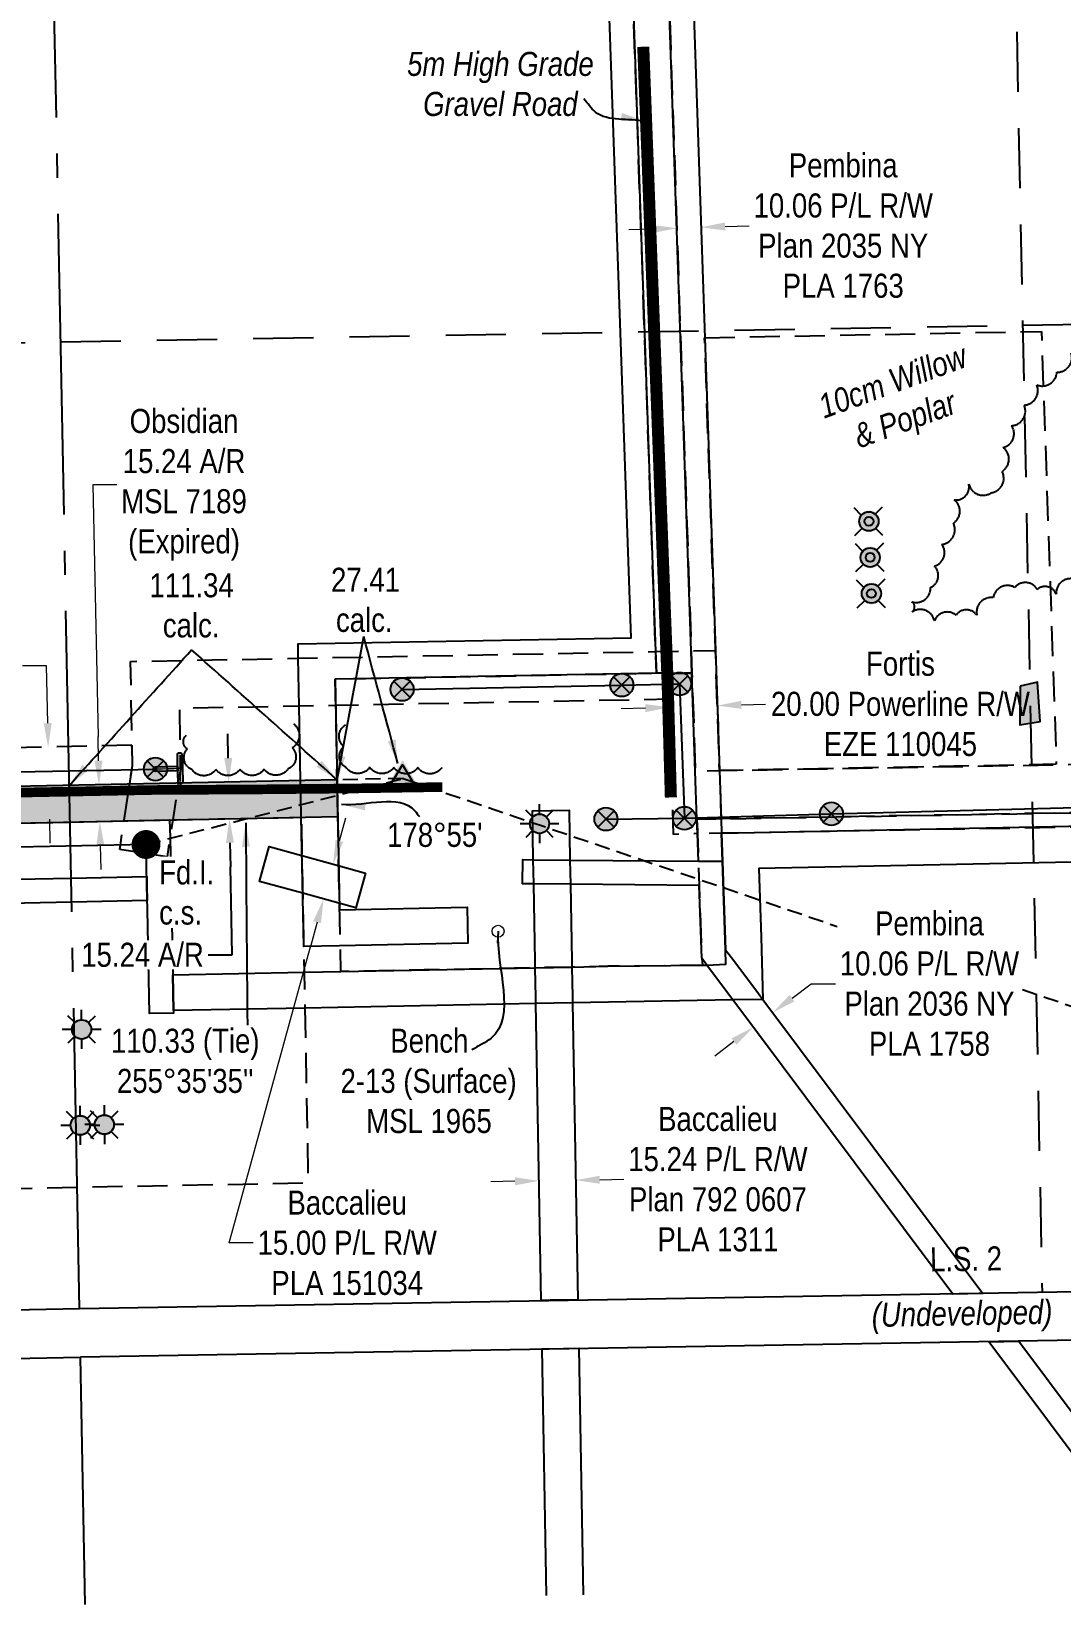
# Model space of a CAD drawing. Extents: x 588922 to 592870, y 5907287 to 5910216.
# Drawn here: x 591746 to 592174, y 5907400 to 5908053 of the extents above; entities that cross this region are included whole.
import ezdxf
from ezdxf.enums import TextEntityAlignment as Align

# ---------------------------------------------------------------- set-up
doc = ezdxf.new("R2010")
doc.units = 0
doc.header["$LTSCALE"] = 5
doc.header["$PDSIZE"] = 0.5
for name, pattern in [('0', [1, 1, 0]), ('foc-ACCESSROAD', [3.75, 2.5, -1.25]), ('foc-FLOWLINE', [3.75, 2.5, -1.25]), ('foc-LSD', [8, 5, -3]), ('foc-QUARTERLINE', [33, 25, -3, 2, -3]), ('foc-TIELINE', [1.875, 1.25, -0.625]), ('foc-TRAV', [1.875, 1.25, -0.625]), ('POWERLINE5', [7.8, 2.4, -0.6, 0.6, -0.6, 0.6, -0.6, 2.4])]:
    doc.linetypes.add(name, pattern=pattern)
doc.layers.get('Defpoints').update_dxf_attribs({"color": 9})
for name, color, linetype, lineweight in [('AS-GENERAL', 48, 'Continuous', 18), ('C-AR-T', 13, 'Continuous', 9), ('C-RW-T', 13, 'Continuous', 9), ('F-EZE-T', 190, 'Continuous', 9), ('F-RW-T', 190, 'Continuous', 9), ('F-WS-T', 190, 'Continuous', 9), ('T-TEXT', 48, 'Continuous', 18)]:
    doc.layers.add(name, color=color, linetype=linetype, lineweight=lineweight)
for name, color, linetype in [('AS-POWER', 104, 'foc-POWER'), ('AS-POWER-EXISTING', 72, 'POWERLINE5'), ('AS-POWER-EXISTING-ANC', 72, 'Continuous'), ('AS-ROADS', 254, 'Continuous'), ('AS-UNDERLAY-H', 141, 'Continuous'), ('C-AR', 13, 'foc-ACCESSROAD'), ('C-RW', 13, 'Continuous'), ('C-WS', 13, 'foc-ACCESSROAD'), ('C-WS-S', 8, 'Continuous'), ('F-EZE', 190, 'foc-FLOWLINE'), ('F-RW', 190, 'Continuous'), ('F-WS', 190, 'foc-ACCESSROAD'), ('F-WS-S', 8, 'Continuous'), ('L-BD', 7, 'Continuous'), ('L-MON', 1, 'Continuous'), ('L-QSEC', 8, 'foc-QUARTERLINE'), ('L-SEC', 7, 'Continuous'), ('L-SECTION-LSD', 7, 'foc-LSD'), ('L-TIE', 7, 'foc-TIELINE'), ('P-PROPOSED', 10, 'Continuous'), ('P-PROPOSED-H', 21, 'Continuous'), ('P-TRAV', 4, 'foc-TRAV'), ('P-TXT', 4, 'Continuous'), ('T-BUSH', 110, '0'), ('T-BUSH-T', 110, 'Continuous')]:
    doc.layers.add(name, color=color, linetype=linetype)
doc.styles.add('100L', font='ARIALN.TTF', dxfattribs={"height": 11})
doc.styles.add('175L', font='ARIALN.TTF', dxfattribs={"height": 20})
doc.styles.add('80CG', font='ARIALN.TTF', dxfattribs={"height": 10})
doc.styles.add('80L', font='ARIALN.TTF', dxfattribs={"height": 10})
doc.styles.add('80LS', font='ARIALNI.TTF', dxfattribs={"height": 10})
doc.styles.add('foc-LtypeFont', font='ARIALN.TTF', dxfattribs={"height": 7.35})
doc.linetypes.add('foc-POWER', pattern='A,6,-1,["P",foc-LtypeFont,S=0.2,R=0,X=-0.625,Y=-0.75],-1.24,4', length=12.24)
doc.dimstyles.new('Compass 5 000', dxfattribs={"dimscale": 5, "dimtxt": 9, "dimasz": 2, "dimexe": 0.2, "dimexo": 0.0625, "dimgap": 0.5, "dimtad": 0, "dimtih": 1, "dimtoh": 1, "dimzin": 0, "dimdsep": 46, "dimtxsty": '80CG', "dimcen": 0.1, "dimse1": 1, "dimse2": 1, "dimclrd": 256, "dimclrt": 256, "dimaunit": 1, "dimadec": 4, "dimazin": 0, "dimtfac": 0.06, "dimtofl": 0, "dimtmove": 0, "dimatfit": 1, "dimfxl": 0.2, "dimtolj": 1, "dimtzin": 0, "dimlwd": -1, "dimarcsym": 0})

# ---------------------------------------------------------------- blocks, each defined once
blk = doc.blocks.new('POWERPOLE')
h = blk.add_hatch(color=255)
edge = h.paths.add_edge_path()
edge.add_arc((0, 0), 0.96, 0, 360)
at = {"linetype": 'Continuous'}
for p, q in [((0.68, -0.68), (-0.68, 0.68)), ((-0.68, -0.68), (0.68, 0.68))]:
    blk.add_line(p, q, dxfattribs=at)
blk.add_circle((0, 0), 0.96, dxfattribs=at)
blk = doc.blocks.new('*D47')
at = {"layer": 'C-AR-T', "transparency": 16777216}
for p, q in [((591781.94, 5907864.88), (591771.94, 5907864.88)), ((591771.94, 5907864.88), (591774.13, 5907760.26)), ((591774.34, 5907750.27), (591774.13, 5907760.26)), ((591775.07, 5907715.03), (591775.28, 5907705.03))]:
    blk.add_line(p, q, dxfattribs=at)
for points in [[(591776, 5907750.3), (591772.67, 5907750.23), (591774.55, 5907740.27)], [(591776.74, 5907715.06), (591773.41, 5907714.99), (591774.87, 5907725.02)]]:
    blk.add_solid(points, dxfattribs=at)
at = {"layer": 'Defpoints', "color": 0, "transparency": 16777216}
for p in [(591774.55, 5907740.27), (591838.19, 5907741.6), (591838.51, 5907726.36)]:
    blk.add_point(p, dxfattribs=at)
at = {"layer": 'C-AR-T', "transparency": 16777216, "insert": (591809.86, 5907864.88), "char_height": 10, "attachment_point": 5, "style": '80CG'}
blk.add_mtext('\\A1;Obsidian\\P15.24 A/R\\PMSL 7189\\P(Expired)', dxfattribs=at)
blk = doc.blocks.new('*D50')
at = {"layer": 'C-RW-T', "transparency": 16777216}
for p, q in [((591975.58, 5908088.38), (591965.59, 5908088.02)), ((592005.63, 5908089.43), (592015.62, 5908089.79))]:
    blk.add_line(p, q, dxfattribs=at)
for points in [[(592005.57, 5908091.1), (592005.68, 5908087.77), (591995.63, 5908089.08)], [(591975.52, 5908090.04), (591975.64, 5908086.71), (591985.57, 5908088.73)]]:
    blk.add_solid(points, dxfattribs=at)
at = {"layer": 'Defpoints', "color": 0, "transparency": 16777216}
for p in [(591985.57, 5908088.73), (591986.61, 5908059.17), (591996.67, 5908059.52)]:
    blk.add_point(p, dxfattribs=at)
at = {"layer": 'C-RW-T', "transparency": 16777216, "insert": (591926.5, 5908088.02), "char_height": 10, "attachment_point": 5, "style": '80CG'}
blk.add_mtext('\\A1;Obsidian\\P10.00 P/L R/W\\PPLA 100522', dxfattribs=at)
blk = doc.blocks.new('*D55')
at = {"layer": 'Defpoints', "color": 0, "transparency": 16777216}
for p in [(592031.44, 5907773.12), (592011.7, 5907767.32), (592031.61, 5907768)]:
    blk.add_point(p, dxfattribs=at)
at = {"layer": 'F-EZE-T', "transparency": 16777216}
for p, q in [((592001.53, 5907772.1), (591991.53, 5907771.75)), ((592041.43, 5907773.47), (592051.42, 5907773.81))]:
    blk.add_line(p, q, dxfattribs=at)
for points in [[(592001.47, 5907773.76), (592001.58, 5907770.43), (592011.52, 5907772.44)], [(592041.37, 5907775.13), (592041.49, 5907771.8), (592031.44, 5907773.12)]]:
    blk.add_solid(points, dxfattribs=at)
at = {"layer": 'F-EZE-T', "transparency": 16777216, "insert": (592107.51, 5907773.81), "char_height": 10, "attachment_point": 5, "style": '80CG'}
blk.add_mtext('\\A1;Fortis\\P20.00 Powerline R/W\\PEZE 110045', dxfattribs=at)
blk = doc.blocks.new('*D56')
at = {"layer": 'Defpoints', "color": 0, "transparency": 16777216}
for p in [(591635.1, 5907753.65), (591753.4, 5907755.85), (591635.47, 5907733.74)]:
    blk.add_point(p, dxfattribs=at)
at = {"layer": 'F-EZE-T', "transparency": 16777216}
for p, q in [((591752.77, 5907789.69), (591742.77, 5907789.69)), ((591753.22, 5907765.84), (591752.77, 5907789.69)), ((591753.96, 5907725.94), (591754.14, 5907715.94))]:
    blk.add_line(p, q, dxfattribs=at)
for points in [[(591754.88, 5907765.88), (591751.55, 5907765.81), (591753.4, 5907755.85)], [(591755.62, 5907725.97), (591752.29, 5907725.91), (591753.77, 5907735.94)]]:
    blk.add_solid(points, dxfattribs=at)
at = {"layer": 'F-EZE-T', "transparency": 16777216, "insert": (591686.69, 5907789.69), "char_height": 10, "attachment_point": 5, "style": '80CG'}
blk.add_mtext('\\A1;Fortis\\P20.00 Powerline R/W\\PEZE 110102', dxfattribs=at)
blk = doc.blocks.new('*D60')
at = {"layer": 'Defpoints', "color": 0, "transparency": 16777216}
for p in [(591956.8, 5907606.63), (591972.03, 5907606.91), (591972.59, 5907575.99)]:
    blk.add_point(p, dxfattribs=at)
at = {"layer": 'F-RW-T', "transparency": 16777216}
for p, q in [((591947.37, 5907575.53), (591937.37, 5907575.34)), ((591982.59, 5907576.17), (591992.59, 5907576.35))]:
    blk.add_line(p, q, dxfattribs=at)
for points in [[(591947.33, 5907577.19), (591947.4, 5907573.86), (591957.36, 5907575.71)], [(591982.56, 5907577.84), (591982.62, 5907574.5), (591972.59, 5907575.99)]]:
    blk.add_solid(points, dxfattribs=at)
at = {"layer": 'F-RW-T', "transparency": 16777216, "insert": (592031.67, 5907576.35), "char_height": 10, "attachment_point": 5, "style": '80CG'}
blk.add_mtext('\\A1;Baccalieu\\P15.24 P/L R/W\\PPlan 792 0607\\PPLA 1311', dxfattribs=at)
blk = doc.blocks.new('*D61')
at = {"layer": 'Defpoints', "color": 0, "transparency": 16777216}
for p in [(592054.47, 5907645.63), (592057.04, 5907642.2), (592048.94, 5907636.13)]:
    blk.add_point(p, dxfattribs=at)
at = {"layer": 'F-RW-T', "transparency": 16777216}
for p, q in [((592062.48, 5907651.62), (592070.48, 5907657.62)), ((592070.48, 5907657.62), (592080.48, 5907657.62)), ((592038.36, 5907633.57), (592030.36, 5907627.58))]:
    blk.add_line(p, q, dxfattribs=at)
for points in [[(592061.48, 5907652.96), (592063.47, 5907650.29), (592054.47, 5907645.63)], [(592037.36, 5907634.9), (592039.36, 5907632.24), (592046.37, 5907639.56)]]:
    blk.add_solid(points, dxfattribs=at)
at = {"layer": 'F-RW-T', "transparency": 16777216, "insert": (592119.57, 5907657.62), "char_height": 10, "attachment_point": 5, "style": '80CG', "bg_fill": 3, "box_fill_scale": 1.1, "bg_fill_color": 256, "bg_fill_true_color": 13158600, "bg_fill_transparency": 0}
blk.add_mtext('\\A1;Pembina\\P10.06 P/L R/W\\PPlan 2036 NY\\PPLA 1758', dxfattribs=at)
blk = doc.blocks.new('*D62')
at = {"layer": 'Defpoints', "color": 0, "transparency": 16777216}
for p in [(592024.66, 5907971.83), (592017.57, 5907885.31), (592027.63, 5907885.65)]:
    blk.add_point(p, dxfattribs=at)
at = {"layer": 'F-RW-T', "transparency": 16777216}
for p, q in [((592004.61, 5907971.14), (591994.62, 5907970.79)), ((592034.66, 5907972.17), (592044.65, 5907972.51))]:
    blk.add_line(p, q, dxfattribs=at)
for points in [[(592034.6, 5907973.84), (592034.71, 5907970.51), (592024.66, 5907971.83)], [(592004.56, 5907972.8), (592004.67, 5907969.47), (592014.61, 5907971.48)]]:
    blk.add_solid(points, dxfattribs=at)
at = {"layer": 'F-RW-T', "transparency": 16777216, "insert": (592083.74, 5907972.51), "char_height": 10, "attachment_point": 5, "style": '80CG'}
blk.add_mtext('\\A1;Pembina\\P10.06 P/L R/W\\PPlan 2035 NY\\PPLA 1763', dxfattribs=at)
blk = doc.blocks.new('*D69')
at = {"layer": 'Defpoints', "color": 0, "transparency": 16777216}
for p in [(591874.2, 5907706.61), (591867.82, 5907692.82), (591870.23, 5907692.15)]:
    blk.add_point(p, dxfattribs=at)
at = {"layer": 'F-RW-T', "transparency": 16777216}
for p, q in [((591874.44, 5907716.91), (591877.08, 5907726.55)), ((591865.17, 5907683.17), (591862.52, 5907673.53)), ((591828.56, 5907549.93), (591862.52, 5907673.53)), ((591838.56, 5907549.93), (591828.56, 5907549.93))]:
    blk.add_line(p, q, dxfattribs=at)
for points in [[(591872.83, 5907717.35), (591876.04, 5907716.47), (591871.79, 5907707.27)], [(591863.56, 5907683.61), (591866.77, 5907682.73), (591867.82, 5907692.82)]]:
    blk.add_solid(points, dxfattribs=at)
at = {"layer": 'F-RW-T', "transparency": 16777216, "insert": (591877.65, 5907549.93), "char_height": 10, "attachment_point": 5, "style": '80CG'}
blk.add_mtext('\\A1;Baccalieu\\P15.00 P/L R/W\\PPLA 151034', dxfattribs=at)
blk = doc.blocks.new('GAS')
h = blk.add_hatch(color=255)
h.dxf.hatch_style = 1
edge = h.paths.add_edge_path()
edge.add_arc((0, 0), 0.9, 0, 360)
for p, q in [((0, 0.81), (0, 1.62)), ((-0.81, 0), (-1.62, 0)), ((-0.57, 0.57), (-1.14, 1.14)), ((0.57, 0.57), (1.14, 1.14)), ((1.62, 0), (0.81, 0)), ((-0.57, -0.57), (-1.14, -1.14)), ((0, -0.81), (0, -1.62)), ((1.14, -1.14), (0.57, -0.57))]:
    blk.add_line(p, q)
blk.add_circle((0, 0), 0.8)
blk = doc.blocks.new('WC2')
at = {"layer": 'L-MON'}
h = blk.add_hatch(color=255, dxfattribs=at)
h.dxf.hatch_style = 1
edge = h.paths.add_edge_path()
edge.add_arc((0, 0), 0.9, 0, 360)
at = {"layer": 'L-MON', "color": 8, "flags": 128}
for points in [[(-0.62, 0.5), (-1.23, 1.12)], [(0.52, 0.61), (1.13, 1.21)], [(-1.18, -1.18), (-0.56, -0.57)], [(1.16, -1.18), (0.56, -0.57)]]:
    blk.add_lwpolyline(points, dxfattribs=at)
at = {"layer": 'L-MON', "color": 8}
for radius in [0.8, 0.373]:
    blk.add_circle((0, 0), radius, dxfattribs=at)
blk = doc.blocks.new('fdia')
at = {"color": 255, "const_width": 1}
blk.add_lwpolyline([(-0.5, 0, 1), (0.5, 0, 1)], format="xyb", close=True, dxfattribs=at)
blk = doc.blocks.new('Fdiaa')
blk.add_blockref('fdia', (0, 0))
blk = doc.blocks.new('fdib')
at = {"color": 1, "const_width": 1.6}
blk.add_lwpolyline([(-0.4, 0, 1), (0.4, 0, 1)], format="xyb", close=True, dxfattribs=at)
at = {"color": 1}
blk.add_circle((0, 0), 0.8, dxfattribs=at)
blk = doc.blocks.new('Fdibb')
blk.add_blockref('fdib', (0, 0))
blk = doc.blocks.new('fdicc')
for name in ['Fdibb', 'Fdiaa']:
    blk.add_blockref(name, (0, 0))
blk = doc.blocks.new('FDI')
blk.add_blockref('fdicc', (0, 0))
blk = doc.blocks.new('TRIA')
blk.add_hatch(color=255).paths.add_polyline_path([(-0.04, 1.52), (-1.47, -0.87), (1.39, -0.87)])
blk = doc.blocks.new('TRIAA')
blk.add_blockref('TRIA', (0, 0))
blk = doc.blocks.new('TRIB')
at = {"color": 1}
blk.add_lwpolyline([(-1.12, -0.67), (-0.04, 1.13), (1.04, -0.67)], close=True, dxfattribs=at)
blk = doc.blocks.new('TRIBB')
blk.add_blockref('TRIB', (0, 0))
blk = doc.blocks.new('TRICC')
for name in ['TRIAA', 'TRIBB']:
    blk.add_blockref(name, (0, 0))
blk = doc.blocks.new('plspike')
blk.add_blockref('TRICC', (0, 0))
blk = doc.blocks.new('*U71')
h = blk.add_hatch(color=255)
h.dxf.hatch_style = 1
edge = h.paths.add_edge_path()
edge.add_arc((-2.05, -0.06), 0.2, 91.7005, 271.7005, ccw=False)
edge.add_line((-2.05, 0.14), (-0.21, 0.19))
edge.add_line((-0.21, 0.19), (-0.19, -0.21))
edge.add_line((-0.19, -0.21), (-2.04, -0.26))
h = blk.add_hatch(color=255)
h.dxf.hatch_style = 1
edge = h.paths.add_edge_path()
edge.add_arc((0.03, -1.1), 0.2, -178.2995, 1.7005, ccw=False)
edge.add_line((-0.17, -1.11), (-0.21, 0.19))
edge.add_line((-0.21, 0.19), (-0.23, 1.09))
edge.add_arc((-0.03, 1.1), 0.2, 1.7005, 181.7005, ccw=False)
edge.add_line((0.17, 1.11), (0.23, -1.09))
at = {"color": 255, "flags": 128}
blk.add_lwpolyline([(-2.04, -0.26, -1), (-2.05, 0.14), (-0.21, 0.19), (-0.19, -0.21)], format="xyb", close=True, dxfattribs=at)
at = {"color": 72, "const_width": 0.1, "flags": 128}
for points in [[(-2.05, -0.06), (0, 0)], [(0.03, -1.1), (-0.03, 1.1)]]:
    blk.add_lwpolyline(points, dxfattribs=at)
at = {"color": 255}
blk.add_lwpolyline([(0.23, -1.09, -1), (-0.17, -1.11), (-0.21, 0.19), (-0.23, 1.09, -1), (0.17, 1.11)], format="xyb", close=True, dxfattribs=at)
blk = doc.blocks.new('*D85')
at = {"layer": 'Defpoints', "color": 0, "transparency": 16777216}
for p in [(591827.14, 5907741.36), (591828.42, 5907741.38), (591827.46, 5907726.13)]:
    blk.add_point(p, dxfattribs=at)
at = {"layer": 'P-TXT', "transparency": 16777216}
for p, q in [((591828.22, 5907751.38), (591828.01, 5907761.38)), ((591828.95, 5907716.16), (591829.15, 5907706.16)), ((591829.91, 5907669.56), (591829.15, 5907706.16)), ((591819.91, 5907669.56), (591829.91, 5907669.56))]:
    blk.add_line(p, q, dxfattribs=at)
for points in [[(591829.88, 5907751.42), (591826.55, 5907751.35), (591828.42, 5907741.38)], [(591830.61, 5907716.19), (591827.28, 5907716.12), (591828.74, 5907726.15)]]:
    blk.add_solid(points, dxfattribs=at)
at = {"layer": 'P-TXT', "transparency": 16777216, "insert": (591792.62, 5907669.56), "char_height": 10, "attachment_point": 5, "style": '80CG', "bg_fill": 3, "box_fill_scale": 1.1, "bg_fill_color": 256, "bg_fill_true_color": 13158600, "bg_fill_transparency": 0}
blk.add_mtext('\\A1;15.24 A/R', dxfattribs=at)

msp = doc.modelspace()

# ---------------------------------------------------------------- hatches: boundary and pattern name
at = {"layer": 'AS-UNDERLAY-H'}
h = msp.add_hatch(color=256, dxfattribs=at)
h.dxf.hatch_style = 1
h.paths.add_polyline_path([(592157.309, 5907781.165), (592157.141, 5907765.224), (592165.535, 5907766.566), (592164.528, 5907782.843)])
at = {"layer": 'P-PROPOSED-H'}
h = msp.add_hatch(color=256, dxfattribs=at)
h.dxf.hatch_style = 1
h.paths.add_polyline_path([(591216.374, 5907713.511), (591873.763, 5907727.084), (591873.477, 5907742.315), (591216.052, 5907728.752)])

# ---------------------------------------------------------------- linework, layer by layer
at = {"layer": 'AS-POWER', "flags": 128}
for points in [[(591900.433, 5907779.884), (591991.73, 5907781.669), (592015.767, 5907782.16), (592017.754, 5907726.345)], [(591217.345, 5907734.936), (591233.413, 5907735.289), (591307.442, 5907736.754), (591397.235, 5907738.6), (591497.177, 5907740.697), (591597.413, 5907742.704), (591697.804, 5907744.823), (591797.996, 5907746.762)], [(592017.754, 5907726.345), (592017.754, 5907726.345), (592078.845, 5907728.182), (592180.586, 5907730.785), (592276.393, 5907733.06), (592376.309, 5907735.732)], [(591985.171, 5907726.027), (592017.754, 5907726.345)]]:
    msp.add_lwpolyline(points, dxfattribs=at)
at = {"layer": 'AS-ROADS', "flags": 128}
for points, const_width in [([(592012.133, 5907734.994), (592010.799, 5907782.366), (592000.659, 5908046.858)], 4.998), ([(591200.264, 5907723.664), (591306.981, 5907726.722), (591357.322, 5907728.113), (591398.209, 5907729.417), (591438.164, 5907730.308), (591497.654, 5907731.912), (591540.029, 5907733.137), (591597.823, 5907734.43), (591640.403, 5907735.285), (591698.863, 5907736.381), (591738.883, 5907736.955), (591796.69, 5907738.083), (591840.167, 5907738.332), (591879.686, 5907738.727), (591917.179, 5907739.306)], 3.998)]:
    msp.add_lwpolyline(points, dxfattribs=dict(at, const_width=const_width))
at = {"layer": 'AS-UNDERLAY-H', "flags": 128}
msp.add_lwpolyline([(592157.309, 5907781.165), (592157.141, 5907765.224), (592165.535, 5907766.566), (592164.528, 5907782.843)], close=True, dxfattribs=at)
at = {"layer": 'C-AR', "flags": 128}
msp.add_lwpolyline([(592020.595, 5907795.861), (592020.909, 5907786.663), (592006.107, 5907786.627), (592005.797, 5907795.584), (591992.216, 5908188.064), (591969.773, 5908298.318), (591967.075, 5908311.572), (591966.277, 5908315.491), (591963.198, 5908330.616), (591963.045, 5908331.362), (591962.547, 5908333.811), (591961.621, 5908338.785), (591945.971, 5908422.784), (591961.14, 5908423.3), (591977.278, 5908336.683), (591978.306, 5908331.63), (591982.322, 5908311.902), (591984.357, 5908301.904), (591991.792, 5908265.383), (592007.172, 5908189.828), (592020.595, 5907795.861)], close=True, dxfattribs=at)
at = {"layer": 'C-RW'}
msp.add_lwpolyline([(591992.216, 5908188.064), (592005.797, 5907795.584), (592006.107, 5907786.627), (591872.693, 5907784.126), (591874.489, 5907688.371), (591927.514, 5907689.355), (591927.788, 5907674.443), (591874.408, 5907673.356), (591859.58, 5907673.054), (591858.585, 5907726.769), (591858.572, 5907727.442), (591858.299, 5907742.014), (591857.722, 5907772.891), (591857.349, 5907792.8), (591857.237, 5907798.785), (591995.616, 5907801.367), (591983.157, 5908157.872)], dxfattribs=at)
at = {"layer": 'C-WS', "flags": 128}
msp.add_lwpolyline([(592026.169, 5907925.98), (592166.1, 5907928.587), (592172.286, 5907748.752), (592032.356, 5907746.145)], close=True, dxfattribs=at)
at = {"layer": 'F-EZE', "flags": 128}
for points in [[(592030.658, 5907796.05), (592032.356, 5907746.145), (592032.998, 5907726.104), (592022.977, 5907725.96), (592023.181, 5907719.953), (592013.228, 5907719.632), (592011.417, 5907775.773), (591872.656, 5907773.171), (591857.722, 5907772.891), (591807.933, 5907771.957), (591808.358, 5907746.844), (591807.465, 5907740.964), (591805.142, 5907725.667), (591804.038, 5907718.402), (591802.819, 5907710.373), (591794.178, 5907711.676), (591783.128, 5907713.341), (591783.414, 5907715.22), (591784.937, 5907725.25), (591786.779, 5907737.369), (591787.26, 5907740.545), (591788.42, 5907748.179), (591788.266, 5907757.313), (591787.686, 5907791.494), (591857.349, 5907792.8), (592005.797, 5907795.584), (592020.595, 5907795.861), (592030.658, 5907796.05)], [(591788.19, 5907756.687), (591212.551, 5907744.802), (591192.475, 5907717.096), (591208.663, 5907705.366), (591222.905, 5907725.02), (591786.744, 5907736.662), (591788.42, 5907748.179)], [(592561.565, 5907732.862), (592561.643, 5907729.046), (592556.296, 5907728.956), (592537.591, 5907728.64), (592419.612, 5907726.648), (592418.131, 5907726.623), (592033.235, 5907720.123), (592023.181, 5907719.953), (592022.977, 5907725.96), (592032.998, 5907726.104), (592556.195, 5907735.05), (592561.519, 5907735.14), (592561.565, 5907732.862)]]:
    msp.add_lwpolyline(points, close=True, dxfattribs=at)
at = {"layer": 'F-RW'}
for points in [[(592009.074, 5908429.546), (592012.38, 5908332.231), (592013.05, 5908312.563), (592013.394, 5908302.473), (592013.905, 5908287.473), (592030.658, 5907796.05), (592032.356, 5907746.145), (592032.998, 5907726.104), (592033.235, 5907720.123), (592033.636, 5907708.383), (592023.571, 5907708.476), (592023.181, 5907719.953), (592022.977, 5907725.96), (592022.295, 5907745.971), (592020.909, 5907786.663), (592020.595, 5907795.861), (592007.172, 5908189.828), (592004.037, 5908281.853), (592003.346, 5908302.276), (592002.997, 5908312.346), (592002.326, 5908332.054), (591999.181, 5908424.595), (591999.019, 5908429.365)], [(591719.228, 5907723.894), (591762.607, 5907724.79), (591784.937, 5907725.25), (591803.889, 5907725.641), (591804.038, 5907718.402), (591805.216, 5907661.358), (591805.514, 5907646.457), (591805.545, 5907645.403), (591795.551, 5907645.199), (591794.66, 5907688.331), (591794.454, 5907698.324), (591794.062, 5907715.44), (591393.104, 5907707.162)], [(592418.376, 5907712.941), (592048.634, 5907705.423), (592049.704, 5907676.972), (592050.399, 5907651.076), (592037.892, 5907650.872), (591986.267, 5907649.915), (591971.267, 5907649.629), (591956.041, 5907649.34), (591860.059, 5907647.461), (591805.505, 5907646.457), (591805.216, 5907661.358), (591859.78, 5907662.358), (591874.971, 5907662.649), (591955.773, 5907664.248), (591971.002, 5907664.549), (591985.994, 5907664.846), (592025.228, 5907665.253), (592027.061, 5907665.348), (592034.989, 5907665.756), (592034.864, 5907671.754), (592033.636, 5907708.383), (592033.235, 5907720.123), (592418.108, 5907727.879)], [(591732.735, 5907700.881), (591763.043, 5907701.502), (591794.38, 5907702.144), (591794.458, 5907698.324), (591794.582, 5907692.15), (591763.23, 5907691.508), (591730.292, 5907690.833)], [(591960.498, 5907403.407), (591958.617, 5907505.945), (591961.219, 5907505.994), (591973.848, 5907506.234), (591975.729, 5907403.701)], [(592219.431, 5907408.403), (592144.274, 5907508.854), (592156.679, 5907509.065), (592231.856, 5907408.643)]]:
    msp.add_lwpolyline(points, dxfattribs=at)
for points in [[(591971.267, 5907649.629), (591973.485, 5907526.339), (591961.971, 5907526.12), (591959.752, 5907526.078), (591958.253, 5907526.049), (591956.041, 5907649.34), (591955.996, 5907651.852), (591955.773, 5907664.248), (591955.727, 5907666.839), (591955.148, 5907699.062), (591954.968, 5907709.115), (591954.603, 5907729.457), (591969.833, 5907729.747), (591970.206, 5907708.973), (591970.387, 5907698.921), (591970.957, 5907667.118), (591971.002, 5907664.549), (591971.217, 5907652.129), (591971.267, 5907649.629)], [(591885.26, 5907703.564), (591881.284, 5907689.107), (591874.195, 5907691.056), (591859.17, 5907695.189), (591841.271, 5907700.112), (591845.247, 5907714.569), (591858.864, 5907710.822), (591873.902, 5907706.68), (591885.26, 5907703.564)]]:
    msp.add_lwpolyline(points, close=True, dxfattribs=at)
at = {"layer": 'F-WS', "flags": 128}
for points in [[(592561.444, 5907738.864), (592561.519, 5907735.14), (592556.195, 5907735.05), (592032.998, 5907726.104), (592022.977, 5907725.96), (592023.181, 5907719.953), (592023.571, 5907708.476), (592023.912, 5907698.423), (592024.934, 5907668.191), (592025.228, 5907665.253), (591985.994, 5907664.846), (591971.002, 5907664.549), (591955.773, 5907664.248), (591874.971, 5907662.649), (591872.693, 5907784.126), (592006.107, 5907786.627), (592020.909, 5907786.663), (592022.295, 5907745.971), (592032.356, 5907746.145), (592555.863, 5907755.166), (592561.112, 5907755.256), (592561.444, 5907738.864)], [(591860.057, 5907647.582), (591861.418, 5907574.74), (591765.449, 5907572.952), (591722.054, 5907572.144), (591719.795, 5907693.456), (591719.555, 5907706.339), (591719.414, 5907713.901), (591719.228, 5907723.894), (591762.607, 5907724.79), (591784.937, 5907725.25), (591803.889, 5907725.641), (591805.142, 5907725.667), (591858.585, 5907726.769), (591859.58, 5907673.054), (591859.78, 5907662.386), (591860.057, 5907647.582)]]:
    msp.add_lwpolyline(points, close=True, dxfattribs=at)
at = {"layer": 'L-QSEC'}
for p, q in [((591766.443, 5907522.531), (591750.801, 5908326.083)), ((591768.742, 5907399.707), (591766.804, 5907502.427))]:
    msp.add_line(p, q, dxfattribs=at)
at = {"layer": 'L-SEC'}
for p, q in [((592566.336, 5907536.151), (591766.443, 5907522.531)), ((591766.443, 5907522.531), (590966.604, 5907508.176)), ((592566.678, 5907516.046), (591766.804, 5907502.427)), ((590966.968, 5907488.074), (591766.804, 5907502.427))]:
    msp.add_line(p, q, dxfattribs=at)
at = {"layer": 'L-SECTION-LSD'}
for p, q in [((592150.173, 5908333.001), (592166.389, 5907529.341)), ((592158.281, 5907931.171), (592557.941, 5907938.035)), ((591758.622, 5907924.307), (592158.29, 5907931.171)), ((591358.972, 5907917.259), (591758.622, 5907924.307))]:
    msp.add_line(p, q, dxfattribs=at)
at = {"layer": 'L-TIE', "flags": 128}
msp.add_lwpolyline([(591794.062, 5907715.44), (591900.871, 5907742.878)], dxfattribs=at)
at = {"layer": 'P-PROPOSED'}
msp.add_lwpolyline([(591216.374, 5907713.511), (591873.763, 5907727.084), (591873.477, 5907742.315), (591216.052, 5907728.752)], close=True, dxfattribs=at)
at = {"layer": 'P-TRAV', "flags": 128}
msp.add_lwpolyline([(591900.871, 5907742.88), (591873.477, 5907742.315)], dxfattribs=at)
at = {"layer": 'T-BUSH', "flags": 128}
for points in [[(592308.279, 5907765.797, 0.5205671), (592300.068, 5907771.496, 0.5205671), (592300.272, 5907780.278, 0.5205671), (592302.861, 5907789.933, 0.5205671), (592300.559, 5907799.623, 0.5205671), (592295.101, 5907807.246, 0.5205671), (592286.933, 5907813.008, 0.5205671), (592277.824, 5907816.595, 0.5205671), (592268.583, 5907814.492, 0.5205671), (592259.948, 5907816.745, 0.5205671), (592251.438, 5907821.987, 0.5205671), (592243.104, 5907827.494, 0.5205671), (592234.685, 5907832.734, 0.5205671), (592225.219, 5907835.942, 0.5205671), (592215.304, 5907837.207, 0.5205671), (592205.531, 5907836.525, 0.5205671), (592197.236, 5907832.25, 0.5205671), (592188.522, 5907829.312, 0.5205671), (592179.94, 5907825.643, 0.5205671), (592172.231, 5907819.478, 0.5205671), (592164.36, 5907821.395, 0.5205671), (592155.044, 5907822.241, 0.5205671), (592146.064, 5907818.002, 0.5205671), (592139.28, 5907810.66, 0.5205671), (592130.613, 5907810.697, 0.5205671), (592121.665, 5907808.35, 0.5205671), (592112.4, 5907812.1, 0.5205671), (592112.279, 5907816.245, 0.5205671), (592120.004, 5907822.149, 0.5205671), (592121.618, 5907831.109, 0.5205671), (592124.753, 5907840.122, 0.5205671), (592129.477, 5907848.931, 0.5205671), (592129.898, 5907858.612, 0.5205671), (592135.942, 5907865.08, 0.5205671), (592145.228, 5907861.565, 0.5205671), (592149.746, 5907870.389, 0.5205671), (592150.241, 5907880.373, 0.5205671), (592153.719, 5907889.435, 0.5205671), (592158.918, 5907897.971, 0.5205671), (592164.125, 5907906.392, 0.5205671), (592172.521, 5907911.649, 0.5205671), (592178.449, 5907919.65, 0.5205671), (592183.672, 5907928.172, 0.5205671), (592188.928, 5907936.674, 0.5205671), (592196.141, 5907938.567, 0.5205671), (592205.178, 5907934.297, 0.5205671), (592215.058, 5907934.711, 0.5205671), (592217.134, 5907942.211, 0.5205671), (592215.431, 5907952.06, 0.5205671), (592216.918, 5907961.847, 0.5205671), (592219.007, 5907971.621, 0.5205671), (592220.798, 5907981.439, 0.5205671), (592221.865, 5907995.575, 0.5205671)], [(591855.403, 5907765.581, -0.5205671), (591854.847, 5907755.601, -0.5205671), (591853.108, 5907746.859, -0.5205671), (591843.113, 5907746.759, -0.5205671), (591833.118, 5907746.679, -0.5205671), (591823.123, 5907746.632, -0.5205671), (591813.127, 5907746.584, -0.5205671), (591811.238, 5907755.129, -0.5205671), (591810.928, 5907760.914, -0.5205671)], [(591917.01, 5907747.395, -0.5205671), (591907.014, 5907747.428, -0.5205671), (591897.019, 5907747.461, -0.5205671), (591887.024, 5907747.51, -0.5205671), (591877.028, 5907747.568, -0.5205671), (591876.273, 5907756.096, -0.5205671), (591877.011, 5907765.169, -0.5205671)]]:
    msp.add_lwpolyline(points, format="xyb", dxfattribs=at)

# ---------------------------------------------------------------- block references
at = {"layer": 'AS-POWER-EXISTING', "xscale": 4.997760549999981, "yscale": 4.997760549999981, "zscale": 4.997760549999981}
for p in [(591900.433, 5907779.884), (591991.73, 5907781.669), (592015.767, 5907782.16), (591797.996, 5907746.762), (592078.845, 5907728.182), (591985.171, 5907726.027), (592017.754, 5907726.345)]:
    msp.add_blockref('POWERPOLE', p, dxfattribs=at)
at = {"layer": 'C-WS-S', "color": 6, "xscale": 4.997749999999959, "yscale": 4.997749999999959, "zscale": 4.997749999999959}
for p in [(592094.416, 5907849.686), (592094.936, 5907834.699), (592095.456, 5907819.713)]:
    msp.add_blockref('WC2', p, dxfattribs=at)
at = {"layer": 'F-WS-S', "color": 6, "xscale": 4.997749999999961, "yscale": 4.997749999999961, "zscale": 4.997749999999961}
for p in [(591957.548, 5907724.077), (591767.319, 5907638.615), (591776.746, 5907599.07), (591766.754, 5907598.766)]:
    msp.add_blockref('GAS', p, dxfattribs=at)
at = {"layer": 'L-MON', "color": 3, "xscale": 4.997760549999981, "yscale": 4.997760549999981, "zscale": 4.997760549999981}
msp.add_blockref('plspike', (591900.871, 5907742.88), dxfattribs=at)

# ---------------------------------------------------------------- texts
at = {"layer": 'AS-GENERAL', "insert": (591941.312, 5908044.728), "char_height": 9.98339, "width": 77.36552, "attachment_point": 2, "style": '80LS'}
msp.add_mtext('5m High Grade\\PGravel Road', dxfattribs=at)
at = {"layer": 'F-WS-T', "insert": (591874.658, 5907638.918), "char_height": 9.9955, "attachment_point": 1, "style": '175L'}
msp.add_mtext_dynamic_manual_height_columns('\\pi20.896;Bench\\P\\pi0.22655;2-13 (Surface)\\P\\pi10.877;MSL 1965', width=72.62387, gutter_width=100, heights=[0], dxfattribs=at)
at = {"layer": 'L-BD', "color": 3, "style": '80L'}
msp.add_text("178°55'", height=9.9955, dxfattribs=at).set_placement((591914.05, 5907719.457), align=Align.MIDDLE)
at = {"layer": 'L-BD', "insert": (591810.357, 5907638.912), "char_height": 9.99552, "width": 63.82453, "attachment_point": 2, "style": '80L'}
msp.add_mtext("110.33 (Tie) 255°35'35''", dxfattribs=at)
at = {"layer": 'P-TXT', "char_height": 9.9955, "attachment_point": 1, "style": '175L'}
for s, insert in [('\\pi0.21617;27.41\\P\\pi2.2616;calc.', (591870.727, 5907830.412)), ('\\pi-3.2918;111.34\\P\\pi2.2616;calc.', (591798.786, 5907828.148))]:
    msp.add_mtext_dynamic_manual_height_columns(s, width=26.64837, gutter_width=100, heights=[0], dxfattribs=dict(at, insert=insert))
at = {"layer": 'T-BUSH-T', "insert": (592071.294, 5907901.295), "char_height": 9.98339, "attachment_point": 1, "rotation": 20, "style": '80LS'}
msp.add_mtext_dynamic_manual_height_columns('\\pi1.137;10cm Willow \\P\\pi10.712;& Poplar ', width=65.38179, gutter_width=50, heights=[0], dxfattribs=at)
at = {"layer": 'T-TEXT', "style": '80LS'}
msp.add_text('(Undeveloped)', height=9.9955, rotation=0.996698, dxfattribs=at).set_placement((592133.115, 5907520.677), align=Align.MIDDLE_CENTER)

# ---------------------------------------------------------------- dimensions: what is measured, and where the dimension line sits
at = {"layer": 'C-AR-T', "color": 6}
dim = msp.add_linear_dim(base=(591774.547, 5907740.268), p1=(591838.511, 5907726.357), p2=(591838.192, 5907741.6), angle=91.199113, text='Obsidian\\P15.24 A/R\\PMSL 7189\\P(Expired)', dimstyle='Compass 5 000', override={"dimtmove": 1}, dxfattribs=at)
dim.commit()
dim.dimension.update_dxf_attribs({"geometry": '*D47', "text_midpoint": (591783.206, 5907864.883), "dimtype": 161})
at = {"layer": 'C-RW-T', "color": 6}
dim = msp.add_linear_dim(base=(591985.574, 5908088.728), p1=(591996.673, 5908059.523), p2=(591986.615, 5908059.168), angle=182.017551, text='Obsidian\\P10.00 P/L R/W\\PPLA 100522', dimstyle='Compass 5 000', dxfattribs=at)
dim.commit()
dim.dimension.update_dxf_attribs({"geometry": '*D50', "text_midpoint": (591926.5, 5908088.024), "dimtype": 161})
at = {"layer": 'F-EZE-T', "color": 6}
for base, p1, p2, angle, text, picture, middle in [((591753.403, 5907755.846), (591635.473, 5907733.74), (591635.103, 5907753.649), 91.064024, 'Fortis\\P20.00 Powerline R/W\\PEZE 110102', '*D56', (591686.686, 5907789.69)), ((592031.437, 5907773.122), (592011.698, 5907767.315), (592031.612, 5907767.998), 1.96408, 'Fortis\\P20.00 Powerline R/W\\PEZE 110045', '*D55', (592107.513, 5907773.808))]:
    dim = msp.add_linear_dim(base=base, p1=p1, p2=p2, angle=angle, text=text, dimstyle='Compass 5 000', dxfattribs=at)
    dim.commit()
    dim.dimension.update_dxf_attribs({"geometry": picture, "text_midpoint": middle, "dimtype": 161})
at = {"layer": 'F-RW-T', "color": 6}
for base, p1, p2, angle, text, picture, middle in [((592024.664, 5907971.827), (592017.57, 5907885.309), (592027.625, 5907885.655), 1.968567, 'Pembina\\P10.06 P/L R/W\\PPlan 2035 NY\\PPLA 1763', '*D62', (592083.738, 5907972.514)), ((591972.592, 5907575.988), (591956.799, 5907606.628), (591972.027, 5907606.906), 1.04681, 'Baccalieu\\P15.24 P/L R/W\\PPlan 792 0607\\PPLA 1311', '*D60', (592031.675, 5907576.353))]:
    dim = msp.add_linear_dim(base=base, p1=p1, p2=p2, angle=angle, text=text, dimstyle='Compass 5 000', dxfattribs=at)
    dim.commit()
    dim.dimension.update_dxf_attribs({"geometry": picture, "text_midpoint": middle, "dimtype": 161})
dim = msp.add_linear_dim(base=(591867.815, 5907692.815), p1=(591874.198, 5907706.605), p2=(591870.227, 5907692.153), angle=254.638136, text='Baccalieu\\P15.00 P/L R/W\\PPLA 151034', dimstyle='Compass 5 000', override={"dimtmove": 1}, dxfattribs=at)
dim.commit()
dim.dimension.update_dxf_attribs({"geometry": '*D69', "text_midpoint": (591849.8, 5907549.934), "dimtype": 161})

# ---------------------------------------------------------------- leaders
at = {"layer": 'AS-GENERAL', "path_type": 1}
msp.add_leader([(592001.34, 5908015.886), (591980.794, 5908019.744), (591975.938, 5908025.219)], dimstyle='Compass 5 000', override={"dimgap": 0.5, "dimtad": 0}, dxfattribs=at)
at = {"layer": 'F-WS-T', "path_type": 1}
msp.add_leader([(591940.325, 5907679.384), (591937.516, 5907634.998), (591929.456, 5907630.165)], dimstyle='Compass 5 000', override={"dimasz": 1, "dimgap": 0.5, "dimtad": 0, "dimldrblk": 'DotBlank'}, dxfattribs=at)
at = {"layer": 'L-BD', "color": 3, "path_type": 1}
msp.add_leader([(591875.241, 5907732.139), (591905.805, 5907729.392), (591907.624, 5907727.014)], dimstyle='Compass 5 000', override={"dimgap": 0.5, "dimtad": 0}, dxfattribs=at)
at = {"layer": 'L-BD', "path_type": 1}
msp.add_leader([(591835.475, 5907724.474), (591836.183, 5907640.339)], dimstyle='Compass 5 000', override={"dimgap": 0.5, "dimtad": 0}, dxfattribs=at)
at = {"layer": 'P-TXT', "path_type": 1}
for points in [[(591873.477, 5907742.315), (591884.542, 5907801.806)], [(591898.702, 5907749.041), (591884.542, 5907801.806)]]:
    msp.add_leader(points, dimstyle='Compass 5 000', override={"dimgap": 0.5, "dimtad": 0}, dxfattribs=at)

# ---------------------------------------------------------------- next in the draw order: texts
at = {"layer": 'L-SECTION-LSD', "insert": (592117.563, 5907547.998), "char_height": 9.99552, "attachment_point": 1, "rotation": 0.983973, "style": '100L', "bg_fill": 3, "box_fill_scale": 1.5, "bg_fill_color": 256, "bg_fill_transparency": 0}
msp.add_mtext_dynamic_manual_height_columns('\\pi2.1532;L.S. 2', width=30.65342, gutter_width=55, heights=[0], dxfattribs=at)

# ---------------------------------------------------------------- next in the draw order: dimensions: what is measured, and where the dimension line sits
at = {"layer": 'P-TXT'}
dim = msp.add_linear_dim(base=(591828.425, 5907741.384), p1=(591827.457, 5907726.127), p2=(591827.143, 5907741.357), angle=91.181667, text='15.24 A/R', dimstyle='Compass 5 000', override={"dimtmove": 1, "dimtfill": 1}, dxfattribs=at)
dim.commit()
dim.dimension.update_dxf_attribs({"geometry": '*D85', "text_midpoint": (591827.377, 5907669.556), "dimtype": 161})

# ---------------------------------------------------------------- next in the draw order: linework, layer by layer
at = {"layer": 'F-RW'}
msp.add_lwpolyline([(592050.399, 5907651.076), (592141.772, 5907528.922), (592129.291, 5907528.709), (592037.892, 5907650.872), (592036.108, 5907653.253), (592027.061, 5907665.348), (592024.934, 5907668.191), (592023.912, 5907698.423), (591970.387, 5907698.921), (591955.148, 5907699.062), (591950.496, 5907699.105), (591950.595, 5907709.156), (591954.968, 5907709.115), (591970.206, 5907708.973), (592023.571, 5907708.476), (592033.636, 5907708.383), (592034.864, 5907671.754), (592037.858, 5907667.754), (592048.515, 5907653.519), (592050.399, 5907651.076)], close=True, dxfattribs=at)
at = {"layer": 'L-TIE'}
msp.add_line((591900.871, 5907742.88), (592566.678, 5907516.046), dxfattribs=at)

# ---------------------------------------------------------------- next in the draw order: block references
at = {"layer": 'AS-POWER-EXISTING-ANC', "xscale": 4.997760549999981, "yscale": 4.997760549999981, "zscale": 4.997760549999981}
msp.add_blockref('*U71', (591808.236, 5907747.066), dxfattribs=at)
at = {"layer": 'L-MON', "color": 3, "xscale": 4.997760549999981, "yscale": 4.997760549999981, "zscale": 4.997760549999981}
msp.add_blockref('FDI', (591794.062, 5907715.44), dxfattribs=at)

# ---------------------------------------------------------------- next in the draw order: leaders
at = {"layer": 'P-TXT', "path_type": 1}
for points in [[(591762.209, 5907740.019), (591813.016, 5907796.317)], [(591873.477, 5907742.315), (591813.016, 5907796.317)]]:
    msp.add_leader(points, dimstyle='Compass 5 000', dxfattribs=at)

# ---------------------------------------------------------------- next in the draw order: texts
at = {"layer": 'L-MON', "insert": (591799.518, 5907708.853), "char_height": 9.9955, "attachment_point": 1, "style": '80L', "bg_fill": 3, "box_fill_scale": 1.15, "bg_fill_color": 256, "bg_fill_true_color": 256, "bg_fill_transparency": 0}
msp.add_mtext_dynamic_manual_height_columns('Fd.I.\\Pc.s.', width=22.04407, gutter_width=50, heights=[0], dxfattribs=at)

# ---------------------------------------------------------------- next in the draw order: dimensions: what is measured, and where the dimension line sits
at = {"layer": 'F-RW-T', "color": 6}
dim = msp.add_linear_dim(base=(592054.471, 5907645.631), p1=(592048.935, 5907636.132), p2=(592057.039, 5907642.2), angle=36.820658, text='Pembina\\P10.06 P/L R/W\\PPlan 2036 NY\\PPLA 1758', dimstyle='Compass 5 000', override={"dimtfill": 1}, dxfattribs=at)
dim.commit()
dim.dimension.update_dxf_attribs({"geometry": '*D61', "text_midpoint": (592119.567, 5907657.617), "dimtype": 161})

doc.saveas('drawing.dxf')
